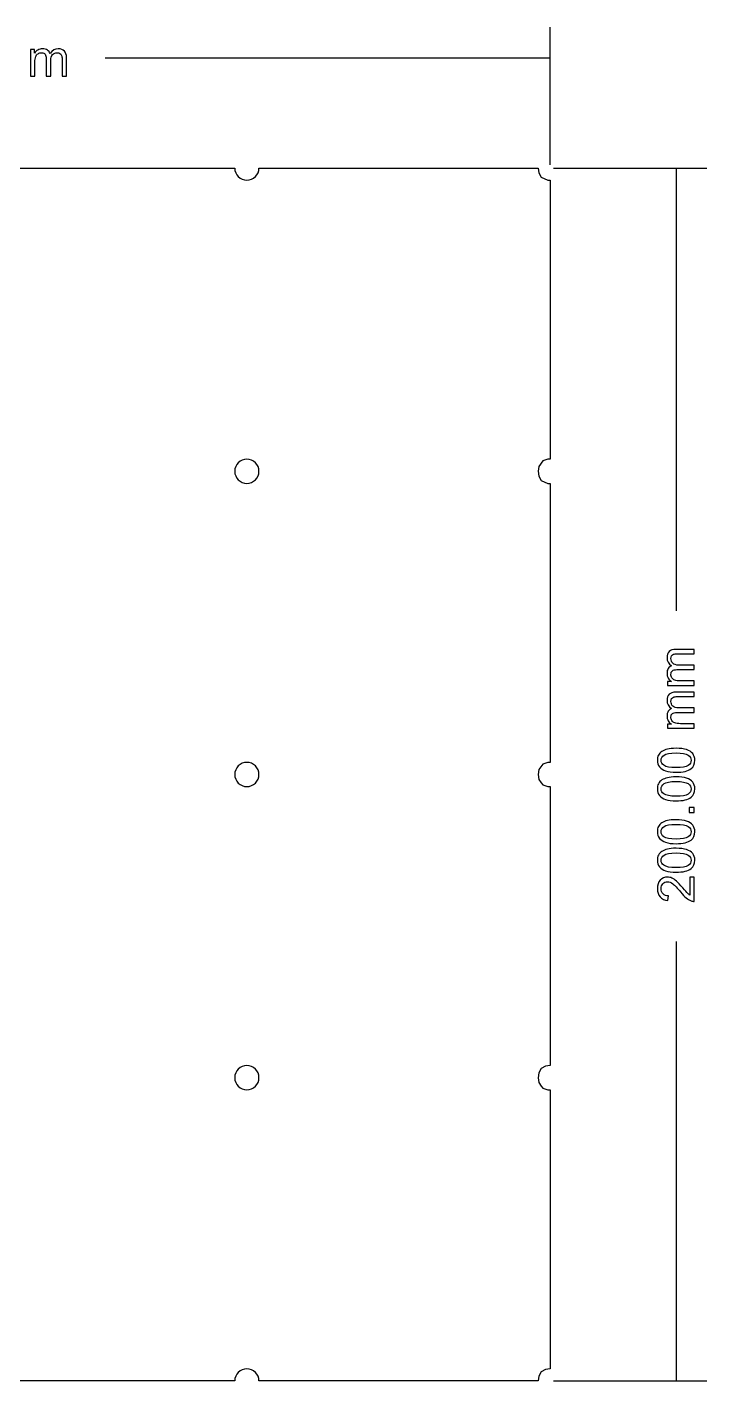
# Model space of a CAD drawing. Extents: x -3.94 to 4.95, y -3.94 to 4.85.
# Drawn here: x 0.54 to 4.95, y -3.94 to 4.85 of the extents above; entities that cross this region are included whole.
import ezdxf

# ---------------------------------------------------------------- set-up
doc = ezdxf.new("R2010")
doc.units = 0
doc.layers.add('LAYER_2', color=7, linetype='CONTINUOUS')

msp = doc.modelspace()

# ---------------------------------------------------------------- linework, layer by layer
at = {"layer": 'LAYER_2', "color": 250}
for points in [[(3.937, 3.9583), (3.937, 3.9583), (3.937, 4.8523), (3.937, 4.8523)], [(1.0481, 4.6523), (1.0481, 4.6523), (3.937, 4.6523), (3.937, 4.6523)], [(3.9583, 3.937), (3.9583, 3.937), (4.9541, 3.937), (4.9541, 3.937)], [(4.7541, 3.937), (4.7541, 3.937), (4.7541, 1.0623), (4.7541, 1.0623)], [(4.7541, -1.0838), (4.7541, -1.0838), (4.7541, -3.937), (4.7541, -3.937)], [(3.9583, -3.937), (3.9583, -3.937), (4.9541, -3.937), (4.9541, -3.937)]]:
    msp.add_open_spline(points, degree=3, dxfattribs=at)
for points, knots in [([(0.564, 4.5345), (0.564, 4.5345), (0.564, 4.7074), (0.564, 4.7074), (0.564, 4.7074), (0.564, 4.7074), (0.5901, 4.7074), (0.5901, 4.7074), (0.5901, 4.7074), (0.5901, 4.7074), (0.5901, 4.6832), (0.5901, 4.6832), (0.5901, 4.6832), (0.5956, 4.6916), (0.6028, 4.6984), (0.6118, 4.7035), (0.6118, 4.7035), (0.6208, 4.7087), (0.6311, 4.7113), (0.6426, 4.7113), (0.6426, 4.7113), (0.6553, 4.7113), (0.6658, 4.7087), (0.674, 4.7033), (0.674, 4.7033), (0.6822, 4.698), (0.688, 4.6906), (0.6913, 4.681), (0.6913, 4.681), (0.7051, 4.7012), (0.7228, 4.7113), (0.7447, 4.7113), (0.7447, 4.7113), (0.7619, 4.7113), (0.7751, 4.7065), (0.7843, 4.697), (0.7843, 4.697), (0.7935, 4.6875), (0.7981, 4.6729), (0.7981, 4.6532), (0.7981, 4.6532), (0.7981, 4.6532), (0.7981, 4.5345), (0.7981, 4.5345), (0.7981, 4.5345), (0.7981, 4.5345), (0.769, 4.5345), (0.769, 4.5345), (0.769, 4.5345), (0.769, 4.5345), (0.769, 4.6434), (0.769, 4.6434), (0.769, 4.6434), (0.769, 4.6552), (0.7681, 4.6636), (0.7662, 4.6688), (0.7662, 4.6688), (0.7642, 4.6739), (0.7608, 4.678), (0.7558, 4.6812), (0.7558, 4.6812), (0.7508, 4.6843), (0.745, 4.6859), (0.7382, 4.6859), (0.7382, 4.6859), (0.7261, 4.6859), (0.716, 4.6819), (0.708, 4.6738), (0.708, 4.6738), (0.7, 4.6657), (0.6959, 4.6528), (0.6959, 4.635), (0.6959, 4.635), (0.6959, 4.635), (0.6959, 4.5345), (0.6959, 4.5345), (0.6959, 4.5345), (0.6959, 4.5345), (0.6666, 4.5345), (0.6666, 4.5345), (0.6666, 4.5345), (0.6666, 4.5345), (0.6666, 4.6468), (0.6666, 4.6468), (0.6666, 4.6468), (0.6666, 4.6599), (0.6642, 4.6697), (0.6595, 4.6762), (0.6595, 4.6762), (0.6547, 4.6827), (0.6469, 4.6859), (0.636, 4.6859), (0.636, 4.6859), (0.6278, 4.6859), (0.6202, 4.6838), (0.6132, 4.6794), (0.6132, 4.6794), (0.6062, 4.675), (0.6011, 4.6687), (0.598, 4.6604), (0.598, 4.6604), (0.5948, 4.652), (0.5932, 4.6399), (0.5932, 4.6242), (0.5932, 4.6242), (0.5932, 4.6242), (0.5932, 4.5345), (0.5932, 4.5345), (0.5932, 4.5345), (0.5932, 4.5345), (0.564, 4.5345), (0.564, 4.5345)], [0, 0, 0, 0, 0.035714, 0.035714, 0.035714, 0.035714, 0.071429, 0.071429, 0.071429, 0.071429, 0.107143, 0.107143, 0.107143, 0.107143, 0.142857, 0.142857, 0.142857, 0.142857, 0.178571, 0.178571, 0.178571, 0.178571, 0.214286, 0.214286, 0.214286, 0.214286, 0.25, 0.25, 0.25, 0.25, 0.285714, 0.285714, 0.285714, 0.285714, 0.321429, 0.321429, 0.321429, 0.321429, 0.357143, 0.357143, 0.357143, 0.357143, 0.392857, 0.392857, 0.392857, 0.392857, 0.428571, 0.428571, 0.428571, 0.428571, 0.464286, 0.464286, 0.464286, 0.464286, 0.5, 0.5, 0.5, 0.5, 0.535714, 0.535714, 0.535714, 0.535714, 0.571429, 0.571429, 0.571429, 0.571429, 0.607143, 0.607143, 0.607143, 0.607143, 0.642857, 0.642857, 0.642857, 0.642857, 0.678571, 0.678571, 0.678571, 0.678571, 0.714286, 0.714286, 0.714286, 0.714286, 0.75, 0.75, 0.75, 0.75, 0.785714, 0.785714, 0.785714, 0.785714, 0.821429, 0.821429, 0.821429, 0.821429, 0.857143, 0.857143, 0.857143, 0.857143, 0.892857, 0.892857, 0.892857, 0.892857, 0.928571, 0.928571, 0.928571, 0.928571, 0.964286, 0.964286, 0.964286, 0.964286, 1, 1, 1, 1]), ([(1.8898, -3.937), (1.8898, -3.8937), (1.9252, -3.8583), (1.9685, -3.8583), (1.9685, -3.8583), (2.0118, -3.8583), (2.0472, -3.8937), (2.0472, -3.937), (2.0472, -3.937), (2.0472, -3.937), (3.8583, -3.937), (3.8583, -3.937), (3.8583, -3.937), (3.8583, -3.937), (3.8622, -3.9055), (3.8622, -3.9055), (3.8622, -3.9055), (3.8622, -3.9055), (3.878, -3.878), (3.878, -3.878), (3.878, -3.878), (3.878, -3.878), (3.9055, -3.8622), (3.9055, -3.8622), (3.9055, -3.8622), (3.9055, -3.8622), (3.937, -3.8583), (3.937, -3.8583), (3.937, -3.8583), (3.937, -3.8583), (3.937, -2.0473), (3.937, -2.0473), (3.937, -2.0473), (3.937, -2.0473), (3.9213, -2.0473), (3.9213, -2.0473), (3.9213, -2.0473), (3.9213, -2.0473), (3.8898, -2.0354), (3.8898, -2.0354), (3.8898, -2.0354), (3.8898, -2.0354), (3.878, -2.0236), (3.878, -2.0236), (3.878, -2.0236), (3.878, -2.0236), (3.8622, -2), (3.8622, -2), (3.8622, -2), (3.8622, -2), (3.8583, -1.9685), (3.8583, -1.9685), (3.8583, -1.9685), (3.8583, -1.9685), (3.8622, -1.937), (3.8622, -1.937), (3.8622, -1.937), (3.8622, -1.937), (3.878, -1.9094), (3.878, -1.9094), (3.878, -1.9094), (3.878, -1.9094), (3.9055, -1.8937), (3.9055, -1.8937), (3.9055, -1.8937), (3.9055, -1.8937), (3.937, -1.8898), (3.937, -1.8898), (3.937, -1.8898), (3.937, -1.8898), (3.937, -0.0787), (3.937, -0.0787), (3.937, -0.0787), (3.937, -0.0787), (3.9213, -0.0787), (3.9213, -0.0787), (3.9213, -0.0787), (3.9213, -0.0787), (3.8898, -0.0669), (3.8898, -0.0669), (3.8898, -0.0669), (3.8898, -0.0669), (3.878, -0.0551), (3.878, -0.0551), (3.878, -0.0551), (3.878, -0.0551), (3.8622, -0.0315), (3.8622, -0.0315), (3.8622, -0.0315), (3.8622, -0.0315), (3.8583, 0), (3.8583, 0), (3.8583, 0), (3.8583, 0), (3.8622, 0.0315), (3.8622, 0.0315), (3.8622, 0.0315), (3.8622, 0.0315), (3.8898, 0.0669), (3.8898, 0.0669), (3.8898, 0.0669), (3.8898, 0.0669), (3.9213, 0.0787), (3.9213, 0.0787), (3.9213, 0.0787), (3.9213, 0.0787), (3.937, 0.0787), (3.937, 0.0787), (3.937, 0.0787), (3.937, 0.0787), (3.937, 1.8898), (3.937, 1.8898), (3.937, 1.8898), (3.937, 1.8898), (3.9213, 1.8898), (3.9213, 1.8898), (3.9213, 1.8898), (3.9213, 1.8898), (3.878, 1.9094), (3.878, 1.9094), (3.878, 1.9094), (3.878, 1.9094), (3.8622, 1.937), (3.8622, 1.937), (3.8622, 1.937), (3.8622, 1.937), (3.8583, 1.9685), (3.8583, 1.9685), (3.8583, 1.9685), (3.8583, 1.9685), (3.8622, 2), (3.8622, 2), (3.8622, 2), (3.8622, 2), (3.8898, 2.0354), (3.8898, 2.0354), (3.8898, 2.0354), (3.8898, 2.0354), (3.9213, 2.0472), (3.9213, 2.0472), (3.9213, 2.0472), (3.9213, 2.0472), (3.937, 2.0472), (3.937, 2.0472), (3.937, 2.0472), (3.937, 2.0472), (3.937, 3.8583), (3.937, 3.8583), (3.937, 3.8583), (3.937, 3.8583), (3.9213, 3.8583), (3.9213, 3.8583), (3.9213, 3.8583), (3.9213, 3.8583), (3.878, 3.878), (3.878, 3.878), (3.878, 3.878), (3.878, 3.878), (3.8622, 3.9055), (3.8622, 3.9055), (3.8622, 3.9055), (3.8622, 3.9055), (3.8583, 3.937), (3.8583, 3.937), (3.8583, 3.937), (3.8583, 3.937), (2.0472, 3.937), (2.0472, 3.937), (2.0472, 3.937), (2.0472, 3.8937), (2.0118, 3.8583), (1.9685, 3.8583), (1.9685, 3.8583), (1.9252, 3.8583), (1.8898, 3.8937), (1.8898, 3.937), (1.8898, 3.937), (1.8898, 3.937), (0.0787, 3.937), (0.0787, 3.937), (0.0787, 3.937), (0.0787, 3.8937), (0.0433, 3.8583), (0, 3.8583), (0, 3.8583), (-0.0433, 3.8583), (-0.0787, 3.8937), (-0.0787, 3.937), (-0.0787, 3.937), (-0.0787, 3.937), (-1.8898, 3.937), (-1.8898, 3.937), (-1.8898, 3.937), (-1.8898, 3.8937), (-1.9252, 3.8583), (-1.9685, 3.8583), (-1.9685, 3.8583), (-2.0118, 3.8583), (-2.0473, 3.8937), (-2.0473, 3.937), (-2.0473, 3.937), (-2.0473, 3.937), (-3.8583, 3.937), (-3.8583, 3.937), (-3.8583, 3.937), (-3.8583, 3.937), (-3.8622, 3.9055), (-3.8622, 3.9055), (-3.8622, 3.9055), (-3.8622, 3.9055), (-3.878, 3.878), (-3.878, 3.878), (-3.878, 3.878), (-3.878, 3.878), (-3.9055, 3.8622), (-3.9055, 3.8622), (-3.9055, 3.8622), (-3.9055, 3.8622), (-3.937, 3.8583), (-3.937, 3.8583), (-3.937, 3.8583), (-3.937, 3.8583), (-3.937, 2.0472), (-3.937, 2.0472), (-3.937, 2.0472), (-3.937, 2.0472), (-3.9213, 2.0472), (-3.9213, 2.0472), (-3.9213, 2.0472), (-3.9213, 2.0472), (-3.8898, 2.0354), (-3.8898, 2.0354), (-3.8898, 2.0354), (-3.8898, 2.0354), (-3.878, 2.0236), (-3.878, 2.0236), (-3.878, 2.0236), (-3.878, 2.0236), (-3.8622, 2), (-3.8622, 2), (-3.8622, 2), (-3.8622, 2), (-3.8583, 1.9685), (-3.8583, 1.9685), (-3.8583, 1.9685), (-3.8583, 1.9685), (-3.8622, 1.937), (-3.8622, 1.937), (-3.8622, 1.937), (-3.8622, 1.937), (-3.878, 1.9094), (-3.878, 1.9094), (-3.878, 1.9094), (-3.878, 1.9094), (-3.9055, 1.8937), (-3.9055, 1.8937), (-3.9055, 1.8937), (-3.9055, 1.8937), (-3.937, 1.8898), (-3.937, 1.8898), (-3.937, 1.8898), (-3.937, 1.8898), (-3.937, 0.0787), (-3.937, 0.0787), (-3.937, 0.0787), (-3.937, 0.0787), (-3.9213, 0.0787), (-3.9213, 0.0787), (-3.9213, 0.0787), (-3.9213, 0.0787), (-3.8898, 0.0669), (-3.8898, 0.0669), (-3.8898, 0.0669), (-3.8898, 0.0669), (-3.878, 0.0551), (-3.878, 0.0551), (-3.878, 0.0551), (-3.878, 0.0551), (-3.8622, 0.0315), (-3.8622, 0.0315), (-3.8622, 0.0315), (-3.8622, 0.0315), (-3.8583, 0), (-3.8583, 0), (-3.8583, 0), (-3.8583, 0), (-3.8622, -0.0315), (-3.8622, -0.0315), (-3.8622, -0.0315), (-3.8622, -0.0315), (-3.8898, -0.0669), (-3.8898, -0.0669), (-3.8898, -0.0669), (-3.8898, -0.0669), (-3.9213, -0.0787), (-3.9213, -0.0787), (-3.9213, -0.0787), (-3.9213, -0.0787), (-3.937, -0.0787), (-3.937, -0.0787), (-3.937, -0.0787), (-3.937, -0.0787), (-3.937, -1.8898), (-3.937, -1.8898), (-3.937, -1.8898), (-3.937, -1.8898), (-3.9213, -1.8898), (-3.9213, -1.8898), (-3.9213, -1.8898), (-3.9213, -1.8898), (-3.878, -1.9094), (-3.878, -1.9094), (-3.878, -1.9094), (-3.878, -1.9094), (-3.8622, -1.937), (-3.8622, -1.937), (-3.8622, -1.937), (-3.8622, -1.937), (-3.8583, -1.9685), (-3.8583, -1.9685), (-3.8583, -1.9685), (-3.8583, -1.9685), (-3.8622, -2), (-3.8622, -2), (-3.8622, -2), (-3.8622, -2), (-3.8898, -2.0354), (-3.8898, -2.0354), (-3.8898, -2.0354), (-3.8898, -2.0354), (-3.9213, -2.0473), (-3.9213, -2.0473), (-3.9213, -2.0473), (-3.9213, -2.0473), (-3.937, -2.0473), (-3.937, -2.0473), (-3.937, -2.0473), (-3.937, -2.0473), (-3.937, -3.8583), (-3.937, -3.8583), (-3.937, -3.8583), (-3.937, -3.8583), (-3.9213, -3.8583), (-3.9213, -3.8583), (-3.9213, -3.8583), (-3.9213, -3.8583), (-3.878, -3.878), (-3.878, -3.878), (-3.878, -3.878), (-3.878, -3.878), (-3.8622, -3.9055), (-3.8622, -3.9055), (-3.8622, -3.9055), (-3.8622, -3.9055), (-3.8583, -3.937), (-3.8583, -3.937), (-3.8583, -3.937), (-3.8583, -3.937), (-2.0473, -3.937), (-2.0473, -3.937), (-2.0473, -3.937), (-2.0473, -3.8937), (-2.0118, -3.8583), (-1.9685, -3.8583), (-1.9685, -3.8583), (-1.9252, -3.8583), (-1.8898, -3.8937), (-1.8898, -3.937), (-1.8898, -3.937), (-1.8898, -3.937), (-0.0787, -3.937), (-0.0787, -3.937), (-0.0787, -3.937), (-0.0787, -3.8937), (-0.0433, -3.8583), (0, -3.8583), (0, -3.8583), (0.0433, -3.8583), (0.0787, -3.8937), (0.0787, -3.937), (0.0787, -3.937), (0.0787, -3.937), (1.8898, -3.937), (1.8898, -3.937)], [0, 0, 0, 0, 0.010417, 0.010417, 0.010417, 0.010417, 0.020833, 0.020833, 0.020833, 0.020833, 0.03125, 0.03125, 0.03125, 0.03125, 0.041667, 0.041667, 0.041667, 0.041667, 0.052083, 0.052083, 0.052083, 0.052083, 0.0625, 0.0625, 0.0625, 0.0625, 0.072917, 0.072917, 0.072917, 0.072917, 0.083333, 0.083333, 0.083333, 0.083333, 0.09375, 0.09375, 0.09375, 0.09375, 0.104167, 0.104167, 0.104167, 0.104167, 0.114583, 0.114583, 0.114583, 0.114583, 0.125, 0.125, 0.125, 0.125, 0.135417, 0.135417, 0.135417, 0.135417, 0.145833, 0.145833, 0.145833, 0.145833, 0.15625, 0.15625, 0.15625, 0.15625, 0.166667, 0.166667, 0.166667, 0.166667, 0.177083, 0.177083, 0.177083, 0.177083, 0.1875, 0.1875, 0.1875, 0.1875, 0.197917, 0.197917, 0.197917, 0.197917, 0.208333, 0.208333, 0.208333, 0.208333, 0.21875, 0.21875, 0.21875, 0.21875, 0.229167, 0.229167, 0.229167, 0.229167, 0.239583, 0.239583, 0.239583, 0.239583, 0.25, 0.25, 0.25, 0.25, 0.260417, 0.260417, 0.260417, 0.260417, 0.270833, 0.270833, 0.270833, 0.270833, 0.28125, 0.28125, 0.28125, 0.28125, 0.291667, 0.291667, 0.291667, 0.291667, 0.302083, 0.302083, 0.302083, 0.302083, 0.3125, 0.3125, 0.3125, 0.3125, 0.322917, 0.322917, 0.322917, 0.322917, 0.333333, 0.333333, 0.333333, 0.333333, 0.34375, 0.34375, 0.34375, 0.34375, 0.354167, 0.354167, 0.354167, 0.354167, 0.364583, 0.364583, 0.364583, 0.364583, 0.375, 0.375, 0.375, 0.375, 0.385417, 0.385417, 0.385417, 0.385417, 0.395833, 0.395833, 0.395833, 0.395833, 0.40625, 0.40625, 0.40625, 0.40625, 0.416667, 0.416667, 0.416667, 0.416667, 0.427083, 0.427083, 0.427083, 0.427083, 0.4375, 0.4375, 0.4375, 0.4375, 0.447917, 0.447917, 0.447917, 0.447917, 0.458333, 0.458333, 0.458333, 0.458333, 0.46875, 0.46875, 0.46875, 0.46875, 0.479167, 0.479167, 0.479167, 0.479167, 0.489583, 0.489583, 0.489583, 0.489583, 0.5, 0.5, 0.5, 0.5, 0.510417, 0.510417, 0.510417, 0.510417, 0.520833, 0.520833, 0.520833, 0.520833, 0.53125, 0.53125, 0.53125, 0.53125, 0.541667, 0.541667, 0.541667, 0.541667, 0.552083, 0.552083, 0.552083, 0.552083, 0.5625, 0.5625, 0.5625, 0.5625, 0.572917, 0.572917, 0.572917, 0.572917, 0.583333, 0.583333, 0.583333, 0.583333, 0.59375, 0.59375, 0.59375, 0.59375, 0.604167, 0.604167, 0.604167, 0.604167, 0.614583, 0.614583, 0.614583, 0.614583, 0.625, 0.625, 0.625, 0.625, 0.635417, 0.635417, 0.635417, 0.635417, 0.645833, 0.645833, 0.645833, 0.645833, 0.65625, 0.65625, 0.65625, 0.65625, 0.666667, 0.666667, 0.666667, 0.666667, 0.677083, 0.677083, 0.677083, 0.677083, 0.6875, 0.6875, 0.6875, 0.6875, 0.697917, 0.697917, 0.697917, 0.697917, 0.708333, 0.708333, 0.708333, 0.708333, 0.71875, 0.71875, 0.71875, 0.71875, 0.729167, 0.729167, 0.729167, 0.729167, 0.739583, 0.739583, 0.739583, 0.739583, 0.75, 0.75, 0.75, 0.75, 0.760417, 0.760417, 0.760417, 0.760417, 0.770833, 0.770833, 0.770833, 0.770833, 0.78125, 0.78125, 0.78125, 0.78125, 0.791667, 0.791667, 0.791667, 0.791667, 0.802083, 0.802083, 0.802083, 0.802083, 0.8125, 0.8125, 0.8125, 0.8125, 0.822917, 0.822917, 0.822917, 0.822917, 0.833333, 0.833333, 0.833333, 0.833333, 0.84375, 0.84375, 0.84375, 0.84375, 0.854167, 0.854167, 0.854167, 0.854167, 0.864583, 0.864583, 0.864583, 0.864583, 0.875, 0.875, 0.875, 0.875, 0.885417, 0.885417, 0.885417, 0.885417, 0.895833, 0.895833, 0.895833, 0.895833, 0.90625, 0.90625, 0.90625, 0.90625, 0.916667, 0.916667, 0.916667, 0.916667, 0.927083, 0.927083, 0.927083, 0.927083, 0.9375, 0.9375, 0.9375, 0.9375, 0.947917, 0.947917, 0.947917, 0.947917, 0.958333, 0.958333, 0.958333, 0.958333, 0.96875, 0.96875, 0.96875, 0.96875, 0.979167, 0.979167, 0.979167, 0.979167, 0.989583, 0.989583, 0.989583, 0.989583, 1, 1, 1, 1]), ([(1.8898, 1.9685), (1.8898, 2.0118), (1.9252, 2.0472), (1.9685, 2.0472), (1.9685, 2.0472), (2.0118, 2.0472), (2.0472, 2.0118), (2.0472, 1.9685), (2.0472, 1.9685), (2.0472, 1.9252), (2.0118, 1.8898), (1.9685, 1.8898), (1.9685, 1.8898), (1.9252, 1.8898), (1.8898, 1.9252), (1.8898, 1.9685)], [0, 0, 0, 0, 0.25, 0.25, 0.25, 0.25, 0.5, 0.5, 0.5, 0.5, 0.75, 0.75, 0.75, 0.75, 1, 1, 1, 1]), ([(4.8718, 0.5781), (4.8718, 0.5781), (4.699, 0.5781), (4.699, 0.5781), (4.699, 0.5781), (4.699, 0.5781), (4.699, 0.6042), (4.699, 0.6042), (4.699, 0.6042), (4.699, 0.6042), (4.7232, 0.6042), (4.7232, 0.6042), (4.7232, 0.6042), (4.7148, 0.6097), (4.7079, 0.6169), (4.7028, 0.6259), (4.7028, 0.6259), (4.6977, 0.6349), (4.6951, 0.6452), (4.6951, 0.6567), (4.6951, 0.6567), (4.6951, 0.6695), (4.6977, 0.68), (4.7031, 0.6881), (4.7031, 0.6881), (4.7084, 0.6964), (4.7158, 0.7021), (4.7253, 0.7055), (4.7253, 0.7055), (4.7052, 0.7192), (4.6951, 0.737), (4.6951, 0.7589), (4.6951, 0.7589), (4.6951, 0.776), (4.6998, 0.7892), (4.7093, 0.7984), (4.7093, 0.7984), (4.7188, 0.8076), (4.7334, 0.8123), (4.7532, 0.8123), (4.7532, 0.8123), (4.7532, 0.8123), (4.8718, 0.8123), (4.8718, 0.8123), (4.8718, 0.8123), (4.8718, 0.8123), (4.8718, 0.7831), (4.8718, 0.7831), (4.8718, 0.7831), (4.8718, 0.7831), (4.7629, 0.7831), (4.7629, 0.7831), (4.7629, 0.7831), (4.7512, 0.7831), (4.7428, 0.7822), (4.7376, 0.7803), (4.7376, 0.7803), (4.7325, 0.7784), (4.7283, 0.7749), (4.7252, 0.77), (4.7252, 0.77), (4.7221, 0.765), (4.7204, 0.7591), (4.7204, 0.7524), (4.7204, 0.7524), (4.7204, 0.7402), (4.7245, 0.7301), (4.7326, 0.7221), (4.7326, 0.7221), (4.7407, 0.7141), (4.7536, 0.71), (4.7714, 0.71), (4.7714, 0.71), (4.7714, 0.71), (4.8718, 0.71), (4.8718, 0.71), (4.8718, 0.71), (4.8718, 0.71), (4.8718, 0.6807), (4.8718, 0.6807), (4.8718, 0.6807), (4.8718, 0.6807), (4.7596, 0.6807), (4.7596, 0.6807), (4.7596, 0.6807), (4.7465, 0.6807), (4.7367, 0.6784), (4.7302, 0.6736), (4.7302, 0.6736), (4.7237, 0.6688), (4.7204, 0.661), (4.7204, 0.6501), (4.7204, 0.6501), (4.7204, 0.6419), (4.7226, 0.6343), (4.727, 0.6273), (4.727, 0.6273), (4.7313, 0.6203), (4.7377, 0.6152), (4.746, 0.6121), (4.746, 0.6121), (4.7544, 0.6089), (4.7664, 0.6074), (4.7822, 0.6074), (4.7822, 0.6074), (4.7822, 0.6074), (4.8718, 0.6074), (4.8718, 0.6074), (4.8718, 0.6074), (4.8718, 0.6074), (4.8718, 0.5781), (4.8718, 0.5781)], [0, 0, 0, 0, 0.035714, 0.035714, 0.035714, 0.035714, 0.071429, 0.071429, 0.071429, 0.071429, 0.107143, 0.107143, 0.107143, 0.107143, 0.142857, 0.142857, 0.142857, 0.142857, 0.178571, 0.178571, 0.178571, 0.178571, 0.214286, 0.214286, 0.214286, 0.214286, 0.25, 0.25, 0.25, 0.25, 0.285714, 0.285714, 0.285714, 0.285714, 0.321429, 0.321429, 0.321429, 0.321429, 0.357143, 0.357143, 0.357143, 0.357143, 0.392857, 0.392857, 0.392857, 0.392857, 0.428571, 0.428571, 0.428571, 0.428571, 0.464286, 0.464286, 0.464286, 0.464286, 0.5, 0.5, 0.5, 0.5, 0.535714, 0.535714, 0.535714, 0.535714, 0.571429, 0.571429, 0.571429, 0.571429, 0.607143, 0.607143, 0.607143, 0.607143, 0.642857, 0.642857, 0.642857, 0.642857, 0.678571, 0.678571, 0.678571, 0.678571, 0.714286, 0.714286, 0.714286, 0.714286, 0.75, 0.75, 0.75, 0.75, 0.785714, 0.785714, 0.785714, 0.785714, 0.821429, 0.821429, 0.821429, 0.821429, 0.857143, 0.857143, 0.857143, 0.857143, 0.892857, 0.892857, 0.892857, 0.892857, 0.928571, 0.928571, 0.928571, 0.928571, 0.964286, 0.964286, 0.964286, 0.964286, 1, 1, 1, 1]), ([(4.8718, 0.3004), (4.8718, 0.3004), (4.699, 0.3004), (4.699, 0.3004), (4.699, 0.3004), (4.699, 0.3004), (4.699, 0.3266), (4.699, 0.3266), (4.699, 0.3266), (4.699, 0.3266), (4.7232, 0.3266), (4.7232, 0.3266), (4.7232, 0.3266), (4.7148, 0.332), (4.7079, 0.3392), (4.7028, 0.3482), (4.7028, 0.3482), (4.6977, 0.3572), (4.6951, 0.3675), (4.6951, 0.379), (4.6951, 0.379), (4.6951, 0.3918), (4.6977, 0.4023), (4.7031, 0.4105), (4.7031, 0.4105), (4.7084, 0.4187), (4.7158, 0.4245), (4.7253, 0.4278), (4.7253, 0.4278), (4.7052, 0.4415), (4.6951, 0.4593), (4.6951, 0.4812), (4.6951, 0.4812), (4.6951, 0.4984), (4.6998, 0.5115), (4.7093, 0.5207), (4.7093, 0.5207), (4.7188, 0.53), (4.7334, 0.5346), (4.7532, 0.5346), (4.7532, 0.5346), (4.7532, 0.5346), (4.8718, 0.5346), (4.8718, 0.5346), (4.8718, 0.5346), (4.8718, 0.5346), (4.8718, 0.5055), (4.8718, 0.5055), (4.8718, 0.5055), (4.8718, 0.5055), (4.7629, 0.5055), (4.7629, 0.5055), (4.7629, 0.5055), (4.7512, 0.5055), (4.7428, 0.5045), (4.7376, 0.5026), (4.7376, 0.5026), (4.7325, 0.5007), (4.7283, 0.4972), (4.7252, 0.4923), (4.7252, 0.4923), (4.7221, 0.4873), (4.7204, 0.4814), (4.7204, 0.4747), (4.7204, 0.4747), (4.7204, 0.4625), (4.7245, 0.4525), (4.7326, 0.4444), (4.7326, 0.4444), (4.7407, 0.4364), (4.7536, 0.4324), (4.7714, 0.4324), (4.7714, 0.4324), (4.7714, 0.4324), (4.8718, 0.4324), (4.8718, 0.4324), (4.8718, 0.4324), (4.8718, 0.4324), (4.8718, 0.4031), (4.8718, 0.4031), (4.8718, 0.4031), (4.8718, 0.4031), (4.7596, 0.4031), (4.7596, 0.4031), (4.7596, 0.4031), (4.7465, 0.4031), (4.7367, 0.4007), (4.7302, 0.3959), (4.7302, 0.3959), (4.7237, 0.3911), (4.7204, 0.3834), (4.7204, 0.3725), (4.7204, 0.3725), (4.7204, 0.3642), (4.7226, 0.3566), (4.727, 0.3496), (4.727, 0.3496), (4.7313, 0.3426), (4.7377, 0.3375), (4.746, 0.3344), (4.746, 0.3344), (4.7544, 0.3312), (4.7664, 0.3297), (4.7822, 0.3297), (4.7822, 0.3297), (4.7822, 0.3297), (4.8718, 0.3297), (4.8718, 0.3297), (4.8718, 0.3297), (4.8718, 0.3297), (4.8718, 0.3004), (4.8718, 0.3004)], [0, 0, 0, 0, 0.035714, 0.035714, 0.035714, 0.035714, 0.071429, 0.071429, 0.071429, 0.071429, 0.107143, 0.107143, 0.107143, 0.107143, 0.142857, 0.142857, 0.142857, 0.142857, 0.178571, 0.178571, 0.178571, 0.178571, 0.214286, 0.214286, 0.214286, 0.214286, 0.25, 0.25, 0.25, 0.25, 0.285714, 0.285714, 0.285714, 0.285714, 0.321429, 0.321429, 0.321429, 0.321429, 0.357143, 0.357143, 0.357143, 0.357143, 0.392857, 0.392857, 0.392857, 0.392857, 0.428571, 0.428571, 0.428571, 0.428571, 0.464286, 0.464286, 0.464286, 0.464286, 0.5, 0.5, 0.5, 0.5, 0.535714, 0.535714, 0.535714, 0.535714, 0.571429, 0.571429, 0.571429, 0.571429, 0.607143, 0.607143, 0.607143, 0.607143, 0.642857, 0.642857, 0.642857, 0.642857, 0.678571, 0.678571, 0.678571, 0.678571, 0.714286, 0.714286, 0.714286, 0.714286, 0.75, 0.75, 0.75, 0.75, 0.785714, 0.785714, 0.785714, 0.785714, 0.821429, 0.821429, 0.821429, 0.821429, 0.857143, 0.857143, 0.857143, 0.857143, 0.892857, 0.892857, 0.892857, 0.892857, 0.928571, 0.928571, 0.928571, 0.928571, 0.964286, 0.964286, 0.964286, 0.964286, 1, 1, 1, 1]), ([(4.7542, 0.0142), (4.7259, 0.0142), (4.7032, 0.0171), (4.6861, 0.023), (4.6861, 0.023), (4.6688, 0.0287), (4.6556, 0.0374), (4.6462, 0.0489), (4.6462, 0.0489), (4.6369, 0.0603), (4.6323, 0.0747), (4.6323, 0.092), (4.6323, 0.092), (4.6323, 0.1049), (4.6348, 0.1161), (4.64, 0.1257), (4.64, 0.1257), (4.6451, 0.1354), (4.6526, 0.1434), (4.6623, 0.1497), (4.6623, 0.1497), (4.672, 0.156), (4.6838, 0.1609), (4.6978, 0.1645), (4.6978, 0.1645), (4.7117, 0.1681), (4.7305, 0.1699), (4.7542, 0.1699), (4.7542, 0.1699), (4.7822, 0.1699), (4.8047, 0.167), (4.8219, 0.1612), (4.8219, 0.1612), (4.8392, 0.1555), (4.8524, 0.1469), (4.8618, 0.1354), (4.8618, 0.1354), (4.8712, 0.124), (4.8759, 0.1095), (4.8759, 0.092), (4.8759, 0.092), (4.8759, 0.069), (4.8677, 0.051), (4.8512, 0.0379), (4.8512, 0.0379), (4.8313, 0.0221), (4.7989, 0.0142), (4.7542, 0.0142)], [0, 0, 0, 0, 0.083333, 0.083333, 0.083333, 0.083333, 0.166667, 0.166667, 0.166667, 0.166667, 0.25, 0.25, 0.25, 0.25, 0.333333, 0.333333, 0.333333, 0.333333, 0.416667, 0.416667, 0.416667, 0.416667, 0.5, 0.5, 0.5, 0.5, 0.583333, 0.583333, 0.583333, 0.583333, 0.666667, 0.666667, 0.666667, 0.666667, 0.75, 0.75, 0.75, 0.75, 0.833333, 0.833333, 0.833333, 0.833333, 0.916667, 0.916667, 0.916667, 0.916667, 1, 1, 1, 1]), ([(4.7542, 0.0444), (4.7933, 0.0444), (4.8194, 0.049), (4.8324, 0.0581), (4.8324, 0.0581), (4.8453, 0.0673), (4.8518, 0.0786), (4.8518, 0.092), (4.8518, 0.092), (4.8518, 0.1055), (4.8453, 0.1168), (4.8323, 0.126), (4.8323, 0.126), (4.8193, 0.1351), (4.7932, 0.1397), (4.7542, 0.1397), (4.7542, 0.1397), (4.7149, 0.1397), (4.6888, 0.1351), (4.6759, 0.126), (4.6759, 0.126), (4.6629, 0.1168), (4.6565, 0.1054), (4.6565, 0.0917), (4.6565, 0.0917), (4.6565, 0.0782), (4.6622, 0.0675), (4.6736, 0.0595), (4.6736, 0.0595), (4.6881, 0.0494), (4.715, 0.0444), (4.7542, 0.0444)], [0, 0, 0, 0, 0.125, 0.125, 0.125, 0.125, 0.25, 0.25, 0.25, 0.25, 0.375, 0.375, 0.375, 0.375, 0.5, 0.5, 0.5, 0.5, 0.625, 0.625, 0.625, 0.625, 0.75, 0.75, 0.75, 0.75, 0.875, 0.875, 0.875, 0.875, 1, 1, 1, 1]), ([(1.8898, 0), (1.8898, 0.0433), (1.9252, 0.0787), (1.9685, 0.0787), (1.9685, 0.0787), (2.0118, 0.0787), (2.0472, 0.0433), (2.0472, 0), (2.0472, 0), (2.0472, -0.0433), (2.0118, -0.0787), (1.9685, -0.0787), (1.9685, -0.0787), (1.9252, -0.0787), (1.8898, -0.0433), (1.8898, 0)], [0, 0, 0, 0, 0.25, 0.25, 0.25, 0.25, 0.5, 0.5, 0.5, 0.5, 0.75, 0.75, 0.75, 0.75, 1, 1, 1, 1]), ([(4.7542, -0.1711), (4.7259, -0.1711), (4.7032, -0.1683), (4.6861, -0.1624), (4.6861, -0.1624), (4.6688, -0.1566), (4.6556, -0.148), (4.6462, -0.1365), (4.6462, -0.1365), (4.6369, -0.1251), (4.6323, -0.1107), (4.6323, -0.0934), (4.6323, -0.0934), (4.6323, -0.0805), (4.6348, -0.0693), (4.64, -0.0596), (4.64, -0.0596), (4.6451, -0.05), (4.6526, -0.042), (4.6623, -0.0357), (4.6623, -0.0357), (4.672, -0.0294), (4.6838, -0.0245), (4.6978, -0.0209), (4.6978, -0.0209), (4.7117, -0.0173), (4.7305, -0.0155), (4.7542, -0.0155), (4.7542, -0.0155), (4.7822, -0.0155), (4.8047, -0.0184), (4.8219, -0.0241), (4.8219, -0.0241), (4.8392, -0.0299), (4.8524, -0.0385), (4.8618, -0.05), (4.8618, -0.05), (4.8712, -0.0614), (4.8759, -0.0759), (4.8759, -0.0934), (4.8759, -0.0934), (4.8759, -0.1164), (4.8677, -0.1344), (4.8512, -0.1475), (4.8512, -0.1475), (4.8313, -0.1633), (4.7989, -0.1711), (4.7542, -0.1711)], [0, 0, 0, 0, 0.083333, 0.083333, 0.083333, 0.083333, 0.166667, 0.166667, 0.166667, 0.166667, 0.25, 0.25, 0.25, 0.25, 0.333333, 0.333333, 0.333333, 0.333333, 0.416667, 0.416667, 0.416667, 0.416667, 0.5, 0.5, 0.5, 0.5, 0.583333, 0.583333, 0.583333, 0.583333, 0.666667, 0.666667, 0.666667, 0.666667, 0.75, 0.75, 0.75, 0.75, 0.833333, 0.833333, 0.833333, 0.833333, 0.916667, 0.916667, 0.916667, 0.916667, 1, 1, 1, 1]), ([(4.7542, -0.141), (4.7933, -0.141), (4.8194, -0.1364), (4.8324, -0.1273), (4.8324, -0.1273), (4.8453, -0.1181), (4.8518, -0.1068), (4.8518, -0.0934), (4.8518, -0.0934), (4.8518, -0.0799), (4.8453, -0.0686), (4.8323, -0.0594), (4.8323, -0.0594), (4.8193, -0.0503), (4.7932, -0.0456), (4.7542, -0.0456), (4.7542, -0.0456), (4.7149, -0.0456), (4.6888, -0.0503), (4.6759, -0.0594), (4.6759, -0.0594), (4.6629, -0.0686), (4.6565, -0.08), (4.6565, -0.0936), (4.6565, -0.0936), (4.6565, -0.1071), (4.6622, -0.1179), (4.6736, -0.1259), (4.6736, -0.1259), (4.6881, -0.136), (4.715, -0.141), (4.7542, -0.141)], [0, 0, 0, 0, 0.125, 0.125, 0.125, 0.125, 0.25, 0.25, 0.25, 0.25, 0.375, 0.375, 0.375, 0.375, 0.5, 0.5, 0.5, 0.5, 0.625, 0.625, 0.625, 0.625, 0.75, 0.75, 0.75, 0.75, 0.875, 0.875, 0.875, 0.875, 1, 1, 1, 1]), ([(4.8718, -0.2473), (4.8718, -0.2473), (4.8384, -0.2473), (4.8384, -0.2473), (4.8384, -0.2473), (4.8384, -0.2473), (4.8384, -0.2139), (4.8384, -0.2139), (4.8384, -0.2139), (4.8384, -0.2139), (4.8718, -0.2139), (4.8718, -0.2139), (4.8718, -0.2139), (4.8718, -0.2139), (4.8718, -0.2473), (4.8718, -0.2473)], [0, 0, 0, 0, 0.25, 0.25, 0.25, 0.25, 0.5, 0.5, 0.5, 0.5, 0.75, 0.75, 0.75, 0.75, 1, 1, 1, 1]), ([(4.7542, -0.4491), (4.7259, -0.4491), (4.7032, -0.4463), (4.6861, -0.4404), (4.6861, -0.4404), (4.6688, -0.4346), (4.6556, -0.426), (4.6462, -0.4145), (4.6462, -0.4145), (4.6369, -0.4031), (4.6323, -0.3887), (4.6323, -0.3714), (4.6323, -0.3714), (4.6323, -0.3585), (4.6348, -0.3473), (4.64, -0.3376), (4.64, -0.3376), (4.6451, -0.328), (4.6526, -0.32), (4.6623, -0.3137), (4.6623, -0.3137), (4.672, -0.3074), (4.6838, -0.3025), (4.6978, -0.2989), (4.6978, -0.2989), (4.7117, -0.2953), (4.7305, -0.2935), (4.7542, -0.2935), (4.7542, -0.2935), (4.7822, -0.2935), (4.8047, -0.2964), (4.8219, -0.3021), (4.8219, -0.3021), (4.8392, -0.3079), (4.8524, -0.3165), (4.8618, -0.328), (4.8618, -0.328), (4.8712, -0.3394), (4.8759, -0.3539), (4.8759, -0.3714), (4.8759, -0.3714), (4.8759, -0.3944), (4.8677, -0.4124), (4.8512, -0.4255), (4.8512, -0.4255), (4.8313, -0.4413), (4.7989, -0.4491), (4.7542, -0.4491)], [0, 0, 0, 0, 0.083333, 0.083333, 0.083333, 0.083333, 0.166667, 0.166667, 0.166667, 0.166667, 0.25, 0.25, 0.25, 0.25, 0.333333, 0.333333, 0.333333, 0.333333, 0.416667, 0.416667, 0.416667, 0.416667, 0.5, 0.5, 0.5, 0.5, 0.583333, 0.583333, 0.583333, 0.583333, 0.666667, 0.666667, 0.666667, 0.666667, 0.75, 0.75, 0.75, 0.75, 0.833333, 0.833333, 0.833333, 0.833333, 0.916667, 0.916667, 0.916667, 0.916667, 1, 1, 1, 1]), ([(4.7542, -0.419), (4.7933, -0.419), (4.8194, -0.4144), (4.8324, -0.4053), (4.8324, -0.4053), (4.8453, -0.3961), (4.8518, -0.3848), (4.8518, -0.3714), (4.8518, -0.3714), (4.8518, -0.3579), (4.8453, -0.3466), (4.8323, -0.3374), (4.8323, -0.3374), (4.8193, -0.3283), (4.7932, -0.3236), (4.7542, -0.3236), (4.7542, -0.3236), (4.7149, -0.3236), (4.6888, -0.3283), (4.6759, -0.3374), (4.6759, -0.3374), (4.6629, -0.3466), (4.6565, -0.358), (4.6565, -0.3716), (4.6565, -0.3716), (4.6565, -0.3851), (4.6622, -0.3959), (4.6736, -0.4039), (4.6736, -0.4039), (4.6881, -0.414), (4.715, -0.419), (4.7542, -0.419)], [0, 0, 0, 0, 0.125, 0.125, 0.125, 0.125, 0.25, 0.25, 0.25, 0.25, 0.375, 0.375, 0.375, 0.375, 0.5, 0.5, 0.5, 0.5, 0.625, 0.625, 0.625, 0.625, 0.75, 0.75, 0.75, 0.75, 0.875, 0.875, 0.875, 0.875, 1, 1, 1, 1]), ([(4.7542, -0.6345), (4.7259, -0.6345), (4.7032, -0.6316), (4.6861, -0.6258), (4.6861, -0.6258), (4.6688, -0.62), (4.6556, -0.6114), (4.6462, -0.5999), (4.6462, -0.5999), (4.6369, -0.5885), (4.6323, -0.5741), (4.6323, -0.5568), (4.6323, -0.5568), (4.6323, -0.5439), (4.6348, -0.5327), (4.64, -0.523), (4.64, -0.523), (4.6451, -0.5134), (4.6526, -0.5054), (4.6623, -0.4991), (4.6623, -0.4991), (4.672, -0.4928), (4.6838, -0.4879), (4.6978, -0.4843), (4.6978, -0.4843), (4.7117, -0.4807), (4.7305, -0.4789), (4.7542, -0.4789), (4.7542, -0.4789), (4.7822, -0.4789), (4.8047, -0.4818), (4.8219, -0.4875), (4.8219, -0.4875), (4.8392, -0.4933), (4.8524, -0.5019), (4.8618, -0.5134), (4.8618, -0.5134), (4.8712, -0.5248), (4.8759, -0.5393), (4.8759, -0.5568), (4.8759, -0.5568), (4.8759, -0.5798), (4.8677, -0.5978), (4.8512, -0.6109), (4.8512, -0.6109), (4.8313, -0.6266), (4.7989, -0.6345), (4.7542, -0.6345)], [0, 0, 0, 0, 0.083333, 0.083333, 0.083333, 0.083333, 0.166667, 0.166667, 0.166667, 0.166667, 0.25, 0.25, 0.25, 0.25, 0.333333, 0.333333, 0.333333, 0.333333, 0.416667, 0.416667, 0.416667, 0.416667, 0.5, 0.5, 0.5, 0.5, 0.583333, 0.583333, 0.583333, 0.583333, 0.666667, 0.666667, 0.666667, 0.666667, 0.75, 0.75, 0.75, 0.75, 0.833333, 0.833333, 0.833333, 0.833333, 0.916667, 0.916667, 0.916667, 0.916667, 1, 1, 1, 1]), ([(4.7542, -0.6044), (4.7933, -0.6044), (4.8194, -0.5998), (4.8324, -0.5906), (4.8324, -0.5906), (4.8453, -0.5815), (4.8518, -0.5702), (4.8518, -0.5568), (4.8518, -0.5568), (4.8518, -0.5433), (4.8453, -0.532), (4.8323, -0.5228), (4.8323, -0.5228), (4.8193, -0.5136), (4.7932, -0.509), (4.7542, -0.509), (4.7542, -0.509), (4.7149, -0.509), (4.6888, -0.5136), (4.6759, -0.5228), (4.6759, -0.5228), (4.6629, -0.532), (4.6565, -0.5434), (4.6565, -0.557), (4.6565, -0.557), (4.6565, -0.5705), (4.6622, -0.5813), (4.6736, -0.5893), (4.6736, -0.5893), (4.6881, -0.5994), (4.715, -0.6044), (4.7542, -0.6044)], [0, 0, 0, 0, 0.125, 0.125, 0.125, 0.125, 0.25, 0.25, 0.25, 0.25, 0.375, 0.375, 0.375, 0.375, 0.5, 0.5, 0.5, 0.5, 0.625, 0.625, 0.625, 0.625, 0.75, 0.75, 0.75, 0.75, 0.875, 0.875, 0.875, 0.875, 1, 1, 1, 1]), ([(4.8437, -0.6659), (4.8437, -0.6659), (4.8718, -0.6659), (4.8718, -0.6659), (4.8718, -0.6659), (4.8718, -0.6659), (4.8718, -0.8236), (4.8718, -0.8236), (4.8718, -0.8236), (4.8648, -0.8239), (4.858, -0.8228), (4.8515, -0.8203), (4.8515, -0.8203), (4.8407, -0.8163), (4.8302, -0.8098), (4.8198, -0.801), (4.8198, -0.801), (4.8093, -0.7921), (4.7973, -0.7793), (4.7836, -0.7626), (4.7836, -0.7626), (4.7623, -0.7367), (4.7455, -0.7191), (4.7331, -0.71), (4.7331, -0.71), (4.7207, -0.7009), (4.7089, -0.6964), (4.6978, -0.6964), (4.6978, -0.6964), (4.6862, -0.6964), (4.6764, -0.7005), (4.6684, -0.7088), (4.6684, -0.7088), (4.6605, -0.7171), (4.6565, -0.728), (4.6565, -0.7413), (4.6565, -0.7413), (4.6565, -0.7554), (4.6607, -0.7667), (4.6692, -0.7751), (4.6692, -0.7751), (4.6777, -0.7836), (4.6894, -0.7879), (4.7043, -0.788), (4.7043, -0.788), (4.7043, -0.788), (4.7013, -0.8181), (4.7013, -0.8181), (4.7013, -0.8181), (4.6788, -0.8161), (4.6617, -0.8083), (4.6499, -0.7949), (4.6499, -0.7949), (4.6381, -0.7814), (4.6323, -0.7633), (4.6323, -0.7406), (4.6323, -0.7406), (4.6323, -0.7178), (4.6386, -0.6996), (4.6513, -0.6863), (4.6513, -0.6863), (4.664, -0.6729), (4.6797, -0.6663), (4.6985, -0.6663), (4.6985, -0.6663), (4.7081, -0.6663), (4.7174, -0.6682), (4.7267, -0.6721), (4.7267, -0.6721), (4.7359, -0.676), (4.7456, -0.6825), (4.7558, -0.6916), (4.7558, -0.6916), (4.766, -0.7006), (4.78, -0.7157), (4.7978, -0.7368), (4.7978, -0.7368), (4.8126, -0.7543), (4.8226, -0.7656), (4.8278, -0.7706), (4.8278, -0.7706), (4.8331, -0.7756), (4.8383, -0.7797), (4.8437, -0.783), (4.8437, -0.783), (4.8437, -0.783), (4.8437, -0.6659), (4.8437, -0.6659)], [0, 0, 0, 0, 0.045455, 0.045455, 0.045455, 0.045455, 0.090909, 0.090909, 0.090909, 0.090909, 0.136364, 0.136364, 0.136364, 0.136364, 0.181818, 0.181818, 0.181818, 0.181818, 0.227273, 0.227273, 0.227273, 0.227273, 0.272727, 0.272727, 0.272727, 0.272727, 0.318182, 0.318182, 0.318182, 0.318182, 0.363636, 0.363636, 0.363636, 0.363636, 0.409091, 0.409091, 0.409091, 0.409091, 0.454545, 0.454545, 0.454545, 0.454545, 0.5, 0.5, 0.5, 0.5, 0.545455, 0.545455, 0.545455, 0.545455, 0.590909, 0.590909, 0.590909, 0.590909, 0.636364, 0.636364, 0.636364, 0.636364, 0.681818, 0.681818, 0.681818, 0.681818, 0.727273, 0.727273, 0.727273, 0.727273, 0.772727, 0.772727, 0.772727, 0.772727, 0.818182, 0.818182, 0.818182, 0.818182, 0.863636, 0.863636, 0.863636, 0.863636, 0.909091, 0.909091, 0.909091, 0.909091, 0.954545, 0.954545, 0.954545, 0.954545, 1, 1, 1, 1]), ([(1.8898, -1.9685), (1.8898, -1.9252), (1.9252, -1.8898), (1.9685, -1.8898), (1.9685, -1.8898), (2.0118, -1.8898), (2.0472, -1.9252), (2.0472, -1.9685), (2.0472, -1.9685), (2.0472, -2.0118), (2.0118, -2.0473), (1.9685, -2.0473), (1.9685, -2.0473), (1.9252, -2.0473), (1.8898, -2.0118), (1.8898, -1.9685)], [0, 0, 0, 0, 0.25, 0.25, 0.25, 0.25, 0.5, 0.5, 0.5, 0.5, 0.75, 0.75, 0.75, 0.75, 1, 1, 1, 1])]:
    msp.add_open_spline(points, degree=3, knots=knots, dxfattribs=at)

doc.saveas('drawing.dxf')
